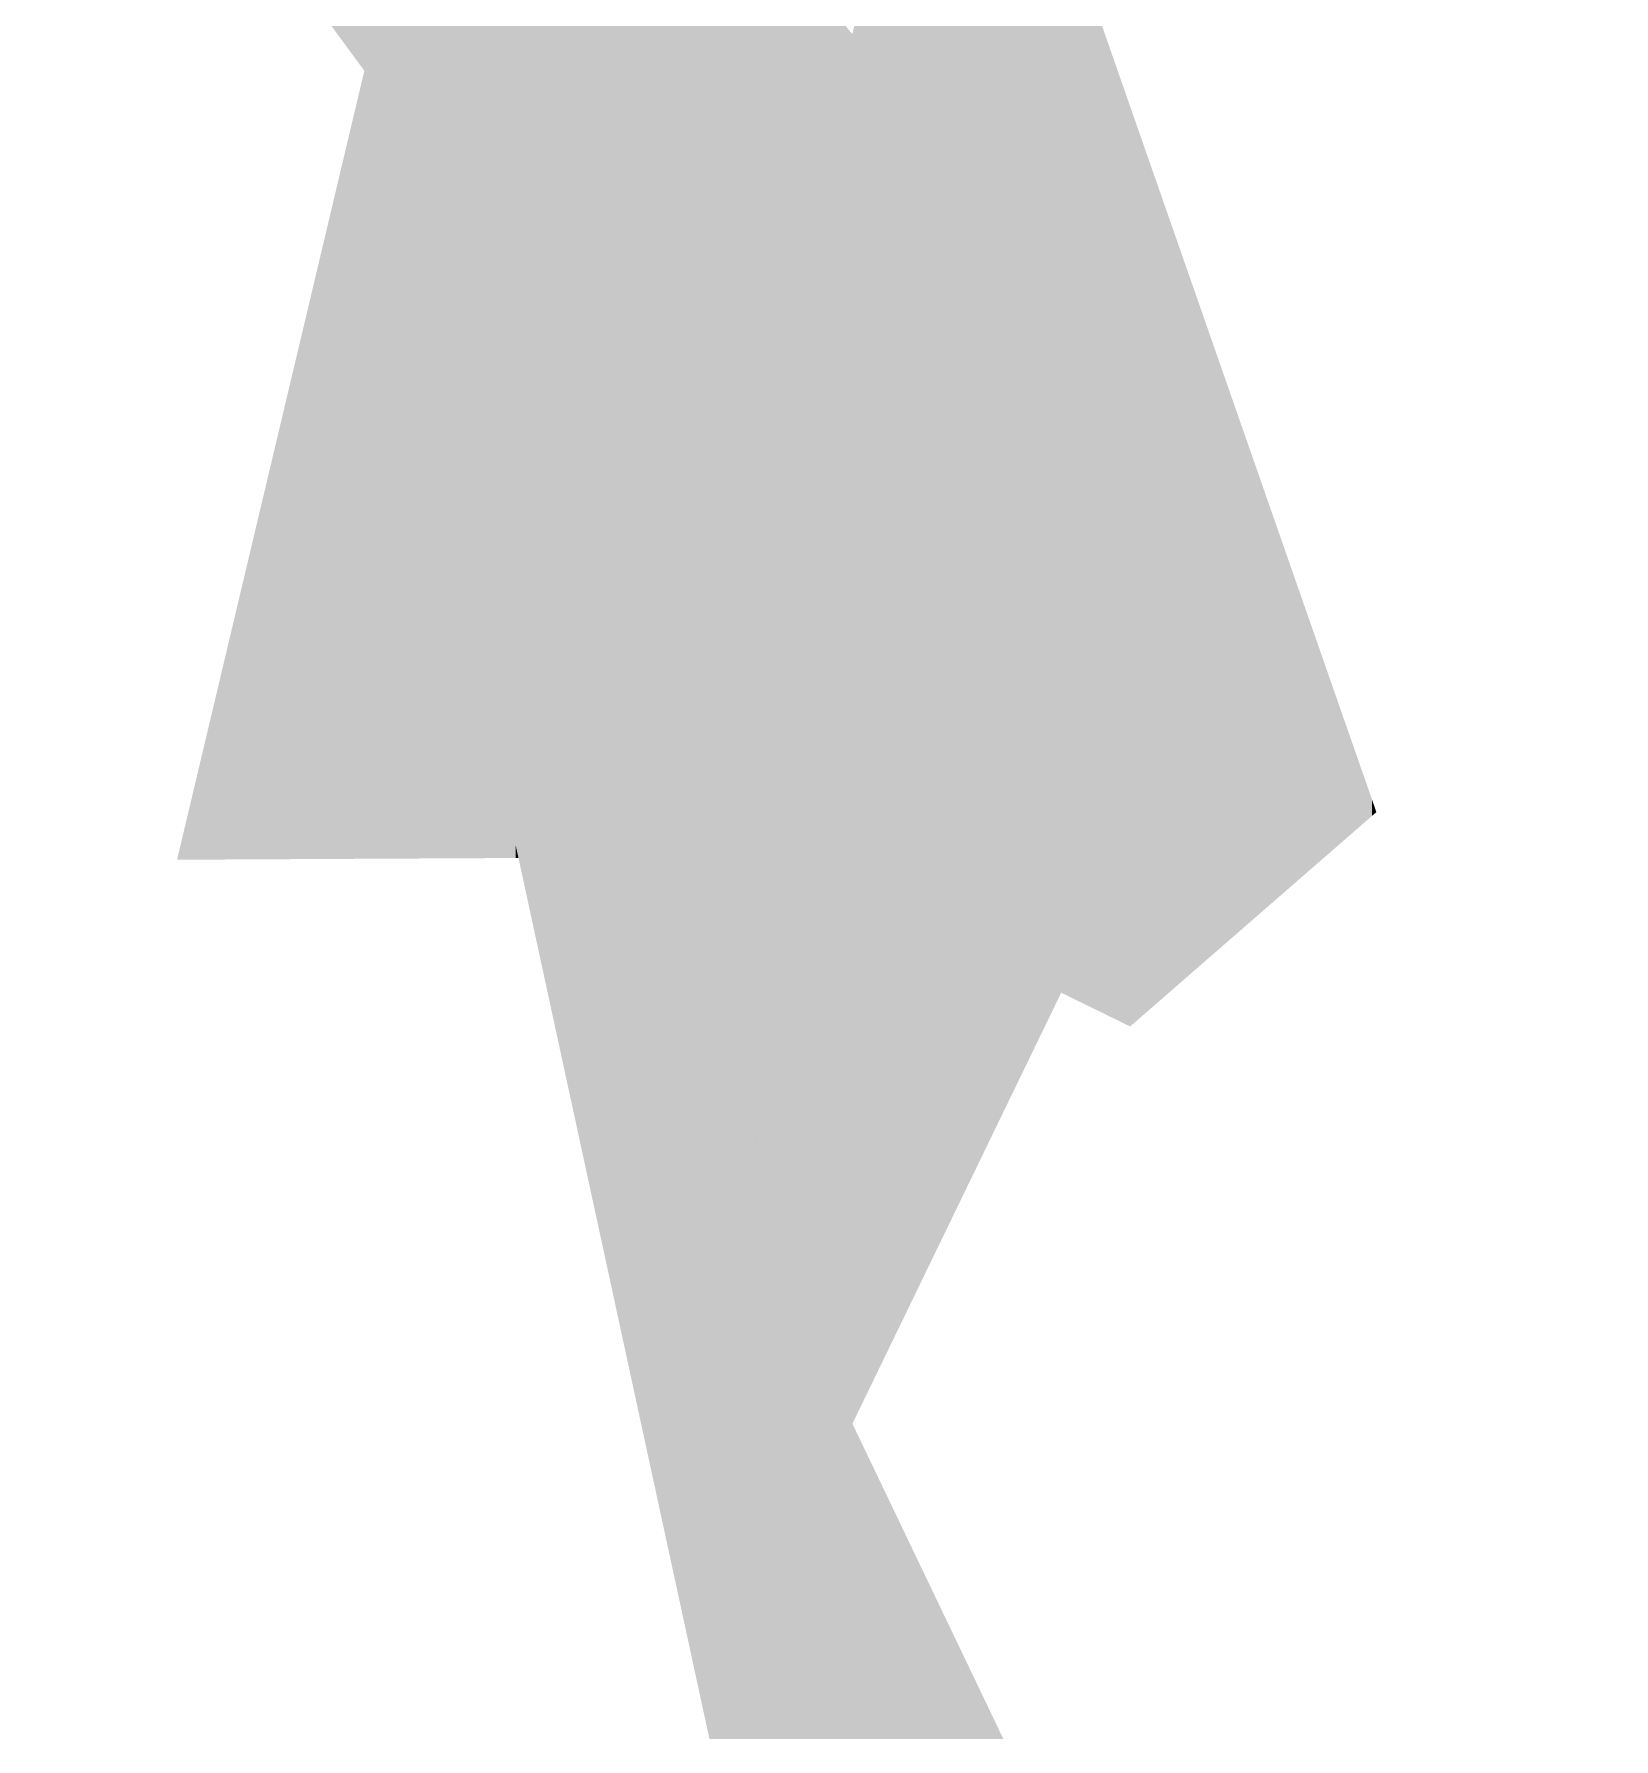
# Model space of a CAD drawing. Extents: x -0.31 to 0.42, y 0 to 1.7.
# Drawn here: x -0.315 to 0.422, y 0 to 0.794 of the extents above; entities that cross this region are included whole.
import ezdxf

# ---------------------------------------------------------------- set-up
doc = ezdxf.new("R2010")
doc.units = 0
for name, color, linetype in [('ARQ-HUM-251', 251, 'CONTINUOUS'), ('ARQ-HUM-252', 252, 'CONTINUOUS'), ('ARQ-HUM-253', 253, 'CONTINUOUS'), ('ARQ-HUM-254', 254, 'CONTINUOUS'), ('ARQ-HUM-255', 255, 'CONTINUOUS')]:
    doc.layers.add(name, color=color, linetype=linetype)

# ---------------------------------------------------------------- blocks, each defined once
blk = doc.blocks.new('*U1')
at = {"layer": 'ARQ-HUM-251'}
for points in [[(-0.12595, 0.68703), (-0.12595, 0.75119), (-0.05562, 0.7573)], [(-0.14076, 0.69975), (-0.17269, 0.7272), (-0.14076, 0.74991)], [(-0.12595, 0.68703), (-0.14076, 0.74991), (-0.12595, 0.75119)], [(-0.14076, 0.69975), (-0.14076, 0.74991), (-0.12595, 0.68703)]]:
    blk.add_solid(points, dxfattribs=at)
blk = doc.blocks.new('*U10')
at = {"layer": 'ARQ-HUM-254'}
for points in [[(-0.12225, 1.28448), (-0.15032, 1.36117), (-0.12225, 1.38322)], [(-0.11847, 1.28361), (-0.12225, 1.38322), (-0.11847, 1.38619)], [(-0.12225, 1.28448), (-0.12225, 1.38322), (-0.11847, 1.28361)], [(-0.11847, 1.28361), (-0.11847, 1.38619), (-0.09606, 1.27844)], [(-0.09606, 1.27844), (-0.11847, 1.38619), (-0.09606, 1.36226)], [(-0.15032, 1.19515), (-0.17037, 1.34542), (-0.15032, 1.36117)], [(-0.15032, 1.29095), (-0.15032, 1.36117), (-0.12225, 1.28448)], [(-0.09606, 1.27844), (-0.09606, 1.36226), (-0.02927, 1.29095)], [(-0.17037, 1.16973), (-0.31473, 0.98663), (-0.17037, 1.34542)], [(-0.17037, 1.16973), (-0.17037, 1.34542), (-0.15032, 1.19515)], [(-0.15032, 1.19515), (-0.15032, 1.29095), (-0.12225, 1.23076)], [(0.19098, 0.97668), (0.18267, 1.08468), (0.19098, 1.09175)], [(0.19098, 0.97668), (0.19098, 1.09175), (0.19608, 0.97285)], [(0.19608, 0.97285), (0.19098, 1.09175), (0.19608, 1.08368)], [(0.18267, 0.98293), (0.17326, 1.07917), (0.18267, 1.08468)], [(0.18267, 0.98293), (0.18267, 1.08468), (0.19098, 0.97668)], [(0.19608, 0.97285), (0.19608, 1.08368), (0.26236, 0.92303)], [(0.26236, 0.92303), (0.19608, 1.08368), (0.26236, 0.97882)], [(0.16303, 0.9977), (0.13554, 1.01836), (0.16303, 1.07539)], [(0.17326, 0.99), (0.16303, 1.07539), (0.17326, 1.07917)], [(0.16303, 0.9977), (0.16303, 1.07539), (0.17326, 0.99)], [(0.17326, 0.99), (0.17326, 1.07917), (0.18267, 0.98293)], [(0.11847, 0.60892), (0.06653, 0.79429), (0.11847, 0.98294)], [(0.11847, 0.60892), (0.11847, 0.98294), (0.13554, 0.548)], [(0.13554, 0.548), (0.11847, 0.98294), (0.13554, 0.93404)], [(0.26236, 0.92303), (0.26236, 0.97882), (0.29846, 0.92169)], [(0.13554, 0.548), (0.13554, 0.93404), (0.16303, 0.44991)], [(0.16303, 0.44991), (0.13554, 0.93404), (0.16303, 0.85528)], [(0.30883, 0.82379), (0.29846, 0.92169), (0.30883, 0.91696)], [(0.30883, 0.82379), (0.30883, 0.91696), (0.31083, 0.82604)], [(0.31083, 0.82604), (0.30883, 0.91696), (0.31083, 0.91604)], [(0.31083, 0.82604), (0.31083, 0.91604), (0.34222, 0.86133)], [(0.34222, 0.86133), (0.31083, 0.91604), (0.34222, 0.90171)], [(0.34222, 0.86133), (0.34222, 0.90171), (0.42153, 0.8655)], [(0.16303, 0.44991), (0.16303, 0.85528), (0.17326, 0.41338)], [(0.17326, 0.41338), (0.16303, 0.85528), (0.17326, 0.82596)], [(0.17326, 0.41338), (0.17326, 0.82596), (0.18267, 0.37978)], [(0.18267, 0.37978), (0.17326, 0.82596), (0.18267, 0.79899)], [(0.18267, 0.37978), (0.18267, 0.79899), (0.19098, 0.35015)], [(0.19098, 0.35015), (0.18267, 0.79899), (0.19098, 0.7752)], [(0.19098, 0.35015), (0.19098, 0.7752), (0.19608, 0.33193)], [(0.19608, 0.33193), (0.19098, 0.7752), (0.19608, 0.76057)], [(0.19608, 0.33193), (0.19608, 0.76057), (0.26236, 0.38962)], [(0.26236, 0.38962), (0.19608, 0.76057), (0.26236, 0.57069)], [(0.26236, 0.38962), (0.26236, 0.57069), (0.29846, 0.42104)], [(0.29846, 0.42104), (0.26236, 0.57069), (0.29846, 0.46724)], [(0.29846, 0.42104), (0.29846, 0.46724), (0.30883, 0.43006)], [(0.30883, 0.43006), (0.29846, 0.46724), (0.30883, 0.43754)], [(0.30883, 0.43006), (0.30883, 0.43754), (0.31083, 0.4318)]]:
    blk.add_solid(points, dxfattribs=at)
blk = doc.blocks.new('*U15')
at = {"layer": 'ARQ-HUM-254'}
for points in [[(-0.08145, 0.78311), (-0.08899, 0.96657), (-0.08145, 0.98294)], [(-0.08145, 0.78311), (-0.08145, 0.98294), (-0.05562, 0.7573)], [(-0.05562, 0.7573), (-0.08145, 0.98294), (-0.05562, 0.95002)], [(-0.09026, 0.79191), (-0.12595, 0.88628), (-0.09026, 0.96381)], [(-0.08899, 0.79064), (-0.09026, 0.96381), (-0.08899, 0.96657)], [(-0.09026, 0.79191), (-0.09026, 0.96381), (-0.08899, 0.79064)], [(-0.08899, 0.79064), (-0.08899, 0.96657), (-0.08145, 0.78311)], [(-0.05562, 0.41059), (-0.05562, 0.95002), (0.03443, 0.41105)], [(0.03443, 0.41105), (-0.05562, 0.95002), (0.03443, 0.83521)], [(-0.12595, 0.82758), (-0.14446, 0.84608), (-0.12595, 0.88628)], [(-0.12595, 0.82758), (-0.12595, 0.88628), (-0.09026, 0.79191)], [(0.03443, 0.41105), (0.03443, 0.83521), (0.06653, 0.79429)], [(-0.05562, 0.41059), (-0.08145, 0.7315), (-0.05562, 0.7573)], [(-0.08145, 0.41046), (-0.08899, 0.72396), (-0.08145, 0.7315)], [(-0.08145, 0.41046), (-0.08145, 0.7315), (-0.05562, 0.41059)], [(-0.08899, 0.41042), (-0.09026, 0.7227), (-0.08899, 0.72396)], [(-0.08899, 0.41042), (-0.08899, 0.72396), (-0.08145, 0.41046)], [(-0.09026, 0.41628), (-0.12595, 0.68703), (-0.09026, 0.7227)], [(-0.09026, 0.41628), (-0.09026, 0.7227), (-0.08899, 0.41042)]]:
    blk.add_solid(points, dxfattribs=at)
blk = doc.blocks.new('*U16')
at = {"layer": 'ARQ-HUM-252'}
for points in [[(0.06653, 0.39534), (0.03443, 0.41105), (0.06653, 0.79429)], [(0.06653, 0.39534), (0.06653, 0.79429), (0.19608, 0.33193)]]:
    blk.add_solid(points, dxfattribs=at)
blk = doc.blocks.new('*U17')
at = {"layer": 'ARQ-HUM-252'}
for points in [[(-0.17269, 0.41), (-0.2481, 0.40961), (-0.17269, 0.7272)], [(-0.17269, 0.41), (-0.17269, 0.7272), (-0.12595, 0.41024)], [(-0.12595, 0.41024), (-0.17269, 0.7272), (-0.12595, 0.68703)], [(-0.12595, 0.41024), (-0.12595, 0.68703), (-0.09026, 0.41042)], [(-0.09026, 0.41042), (-0.12595, 0.68703), (-0.09026, 0.41628)], [(-0.09026, 0.41042), (-0.09026, 0.41628), (-0.08899, 0.41042)]]:
    blk.add_solid(points, dxfattribs=at)
blk = doc.blocks.new('*U18')
at = {"layer": 'ARQ-HUM-255'}
for points in [[(-0.14446, 0.75494), (-0.16082, 0.7772), (-0.14446, 0.84608)], [(-0.14446, 0.75494), (-0.14446, 0.84608), (-0.14076, 0.74991)], [(-0.14076, 0.74991), (-0.14446, 0.84608), (-0.14076, 0.84238)], [(-0.14076, 0.74991), (-0.14076, 0.84238), (-0.05562, 0.7573)]]:
    blk.add_solid(points, dxfattribs=at)
blk = doc.blocks.new('*U19')
at = {"layer": 'ARQ-HUM-254'}
for points in [[(0.17017, 1.20919), (0.12205, 1.30104), (0.17017, 1.37871)], [(0.17017, 1.20919), (0.17017, 1.37871), (0.18268, 1.18533)], [(-0.16297, 0.78013), (-0.31473, 0.98663), (-0.16297, 1.00513)], [(-0.16297, 0.78013), (-0.16297, 1.00513), (-0.16082, 0.7772)], [(-0.16082, 0.7772), (-0.16297, 1.00513), (-0.16082, 0.98663)], [(-0.16082, 0.7772), (-0.16082, 0.98663), (-0.14446, 0.84608)]]:
    blk.add_solid(points, dxfattribs=at)
blk = doc.blocks.new('*U20')
at = {"layer": 'ARQ-HUM-254'}
for points in [[(0.01875, 0), (0, 0), (0.01875, 0.11473)], [(0.01875, 0), (0.01875, 0.11473), (0.11107, 0)]]:
    blk.add_solid(points, dxfattribs=at)
blk = doc.blocks.new('*U21')
at = {"layer": 'ARQ-HUM-253'}
for points in [[(0, 0), (-0.08899, 0.41042), (0, 0.41088)], [(0.01875, 0.22389), (0, 0.41088), (0.01875, 0.41097)], [(0, 0), (0, 0.41088), (0.01875, 0.22389)], [(0.01875, 0.22389), (0.01875, 0.41097), (0.03443, 0.41105)], [(0.06476, 0.05755), (0.03443, 0.21064), (0.06476, 0.39621)], [(0.06476, 0.05755), (0.06476, 0.39621), (0.06664, 0.05521)], [(0.06664, 0.05521), (0.06476, 0.39621), (0.06664, 0.39529)], [(0.06664, 0.14685), (0.06664, 0.39529), (0.11107, 0.23854)], [(0.11107, 0.23854), (0.06664, 0.39529), (0.11107, 0.37355)], [(0.11107, 0.23854), (0.11107, 0.37355), (0.13698, 0.29202)], [(0.13698, 0.29202), (0.11107, 0.37355), (0.13698, 0.36086)], [(0.13698, 0.29202), (0.13698, 0.36086), (0.16394, 0.34766)], [(0.03443, 0.09525), (0.01875, 0.11473), (0.03443, 0.21064)], [(0.03443, 0.09525), (0.03443, 0.21064), (0.06476, 0.05755)], [(0.06664, 0.05521), (0.06664, 0.14685), (0.11107, 0)], [(0.11107, 0), (0.06664, 0.14685), (0.11107, 0.0541)], [(0.11107, 0), (0.11107, 0.0541), (0.13698, 0)]]:
    blk.add_solid(points, dxfattribs=at)
blk = doc.blocks.new('*U22')
at = {"layer": 'ARQ-HUM-253'}
for points in [[(-0.16082, 0.73564), (-0.17269, 0.7272), (-0.16082, 0.7772)], [(-0.16082, 0.73564), (-0.16082, 0.7772), (-0.14076, 0.74991)]]:
    blk.add_solid(points, dxfattribs=at)

msp = doc.modelspace()

# ---------------------------------------------------------------- linework, layer by layer
at = {"layer": 'ARQ-HUM-251'}
msp.add_solid([(0.06476, 0.39621), (0, 0), (0.03443, 0.41105)], dxfattribs=at)

# ---------------------------------------------------------------- block references
msp.add_blockref('*U1', (0, 0), dxfattribs=at)
at = {"layer": 'ARQ-HUM-252'}
for name in ['*U16', '*U17']:
    msp.add_blockref(name, (0, 0), dxfattribs=at)
at = {"layer": 'ARQ-HUM-253'}
for name in ['*U22', '*U21']:
    msp.add_blockref(name, (0, 0), dxfattribs=at)
at = {"layer": 'ARQ-HUM-254'}
for name in ['*U10', '*U19', '*U15', '*U20']:
    msp.add_blockref(name, (0, 0), dxfattribs=at)
at = {"layer": 'ARQ-HUM-255'}
msp.add_blockref('*U18', (0, 0), dxfattribs=at)

doc.saveas('drawing.dxf')
